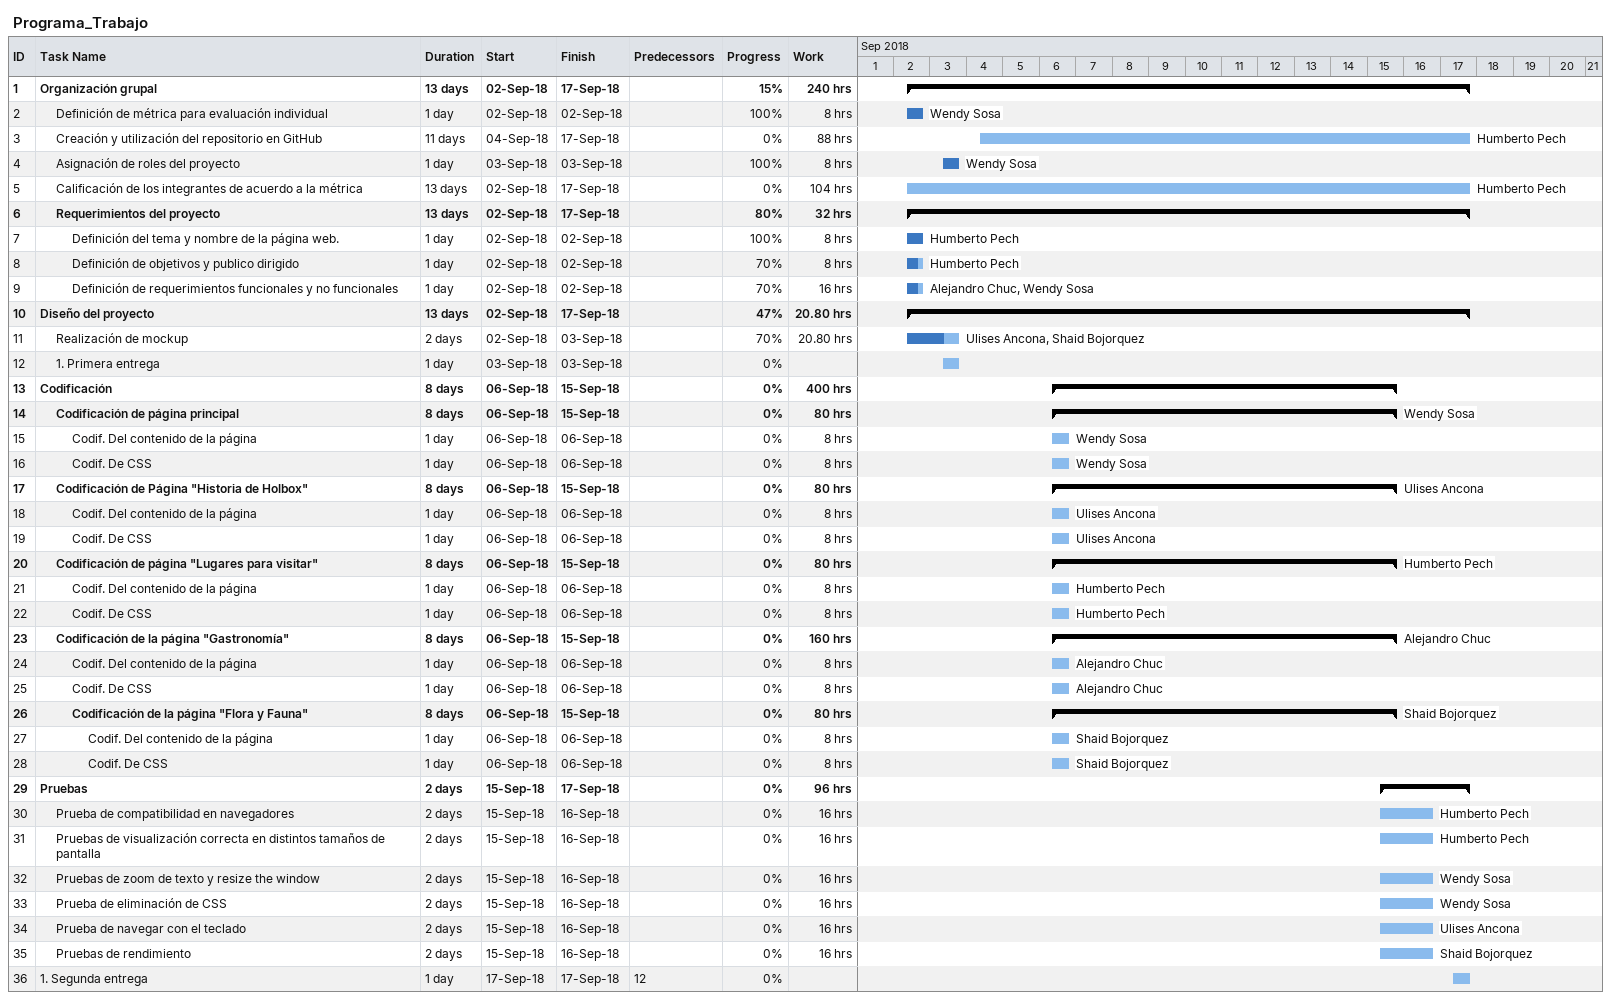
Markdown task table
Programa_Trabajo

| ID | Level | Task | Duration | Start | Finish | Predecessors | Resources | % complete | Work (h) |
|---|---|---|---|---|---|---|---|---|---|
| 1 | 1 | **Organización grupal** | 13d | 2018-09-02 | 2018-09-17 |  |  | 15 | 240 |
| 2 | 2 | Definición de métrica para evaluación individual | 1d | 2018-09-02 | 2018-09-02 |  | Wendy Sosa | 100 | 8 |
| 3 | 2 | Creación y utilización del repositorio en GitHub | 11d | 2018-09-04 | 2018-09-17 |  | Humberto Pech | 0 | 88 |
| 4 | 2 | Asignación de roles del proyecto | 1d | 2018-09-03 | 2018-09-03 |  | Wendy Sosa | 100 | 8 |
| 5 | 2 | Calificación de los integrantes de acuerdo a la métrica | 13d | 2018-09-02 | 2018-09-17 |  | Humberto Pech | 0 | 104 |
| 6 | 2 | **Requerimientos del proyecto** | 13d | 2018-09-02 | 2018-09-17 |  |  | 80 | 32 |
| 7 | 3 | Definición del tema y nombre de la página web. | 1d | 2018-09-02 | 2018-09-02 |  | Humberto Pech | 100 | 8 |
| 8 | 3 | Definición de objetivos y publico dirigido | 1d | 2018-09-02 | 2018-09-02 |  | Humberto Pech | 70 | 8 |
| 9 | 3 | Definición de requerimientos funcionales y no funcionales | 1d | 2018-09-02 | 2018-09-02 |  | Alejandro Chuc, Wendy Sosa | 70 | 16 |
| 10 | 1 | **Diseño del proyecto** | 13d | 2018-09-02 | 2018-09-17 |  |  | 47 | 20.80 |
| 11 | 2 | Realización de mockup | 2d | 2018-09-02 | 2018-09-03 |  | Ulises Ancona, Shaid Bojorquez | 70 | 20.80 |
| 12 | 2 | 1. Primera entrega | 1d | 2018-09-03 | 2018-09-03 |  |  | 0 |  |
| 13 | 1 | **Codificación** | 8d | 2018-09-06 | 2018-09-15 |  |  | 0 | 400 |
| 14 | 2 | **Codificación de página principal** | 8d | 2018-09-06 | 2018-09-15 |  | Wendy Sosa | 0 | 80 |
| 15 | 3 | Codif. Del contenido de la página | 1d | 2018-09-06 | 2018-09-06 |  | Wendy Sosa | 0 | 8 |
| 16 | 3 | Codif. De CSS | 1d | 2018-09-06 | 2018-09-06 |  | Wendy Sosa | 0 | 8 |
| 17 | 2 | **Codificación de Página "Historia de Holbox"** | 8d | 2018-09-06 | 2018-09-15 |  | Ulises Ancona | 0 | 80 |
| 18 | 3 | Codif. Del contenido de la página | 1d | 2018-09-06 | 2018-09-06 |  | Ulises Ancona | 0 | 8 |
| 19 | 3 | Codif. De CSS | 1d | 2018-09-06 | 2018-09-06 |  | Ulises Ancona | 0 | 8 |
| 20 | 2 | **Codificación de página "Lugares para visitar"** | 8d | 2018-09-06 | 2018-09-15 |  | Humberto Pech | 0 | 80 |
| 21 | 3 | Codif. Del contenido de la página | 1d | 2018-09-06 | 2018-09-06 |  | Humberto Pech | 0 | 8 |
| 22 | 3 | Codif. De CSS | 1d | 2018-09-06 | 2018-09-06 |  | Humberto Pech | 0 | 8 |
| 23 | 2 | **Codificación de la página "Gastronomía"** | 8d | 2018-09-06 | 2018-09-15 |  | Alejandro Chuc | 0 | 160 |
| 24 | 3 | Codif. Del contenido de la página | 1d | 2018-09-06 | 2018-09-06 |  | Alejandro Chuc | 0 | 8 |
| 25 | 3 | Codif. De CSS | 1d | 2018-09-06 | 2018-09-06 |  | Alejandro Chuc | 0 | 8 |
| 26 | 3 | **Codificación de la página "Flora y Fauna"** | 8d | 2018-09-06 | 2018-09-15 |  | Shaid Bojorquez | 0 | 80 |
| 27 | 4 | Codif. Del contenido de la página | 1d | 2018-09-06 | 2018-09-06 |  | Shaid Bojorquez | 0 | 8 |
| 28 | 4 | Codif. De CSS | 1d | 2018-09-06 | 2018-09-06 |  | Shaid Bojorquez | 0 | 8 |
| 29 | 1 | **Pruebas** | 2d | 2018-09-15 | 2018-09-17 |  |  | 0 | 96 |
| 30 | 2 | Prueba de compatibilidad en navegadores | 2d | 2018-09-15 | 2018-09-16 |  | Humberto Pech | 0 | 16 |
| 31 | 2 | Pruebas de visualización correcta en distintos tamaños de pantalla | 2d | 2018-09-15 | 2018-09-16 |  | Humberto Pech | 0 | 16 |
| 32 | 2 | Pruebas de zoom de texto y resize the window | 2d | 2018-09-15 | 2018-09-16 |  | Wendy Sosa | 0 | 16 |
| 33 | 2 | Prueba de eliminación de CSS | 2d | 2018-09-15 | 2018-09-16 |  | Wendy Sosa | 0 | 16 |
| 34 | 2 | Prueba de navegar con el teclado | 2d | 2018-09-15 | 2018-09-16 |  | Ulises Ancona | 0 | 16 |
| 35 | 2 | Pruebas de rendimiento | 2d | 2018-09-15 | 2018-09-16 |  | Shaid Bojorquez | 0 | 16 |
| 36 | 1 | 1. Segunda entrega | 1d | 2018-09-17 | 2018-09-17 | 12 |  | 0 |  |
